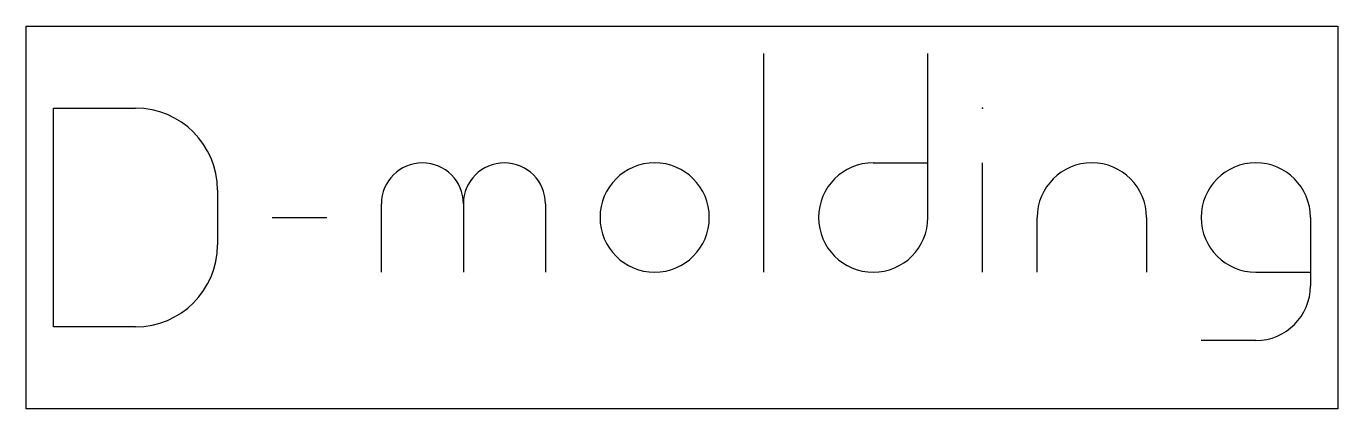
# Model space of a CAD drawing. Header units: inches. Extents: x -6 to 6, y -1.8 to 1.8.
import ezdxf

# ---------------------------------------------------------------- set-up
doc = ezdxf.new("R2010")
doc.units = ezdxf.units.IN
doc.header["$MEASUREMENT"] = 0
doc.layers.get('0').update_dxf_attribs({"lineweight": 25})

# ---------------------------------------------------------------- blocks, each defined once
blk = doc.blocks.new('D-molding text')
for p, q in [((0.75, -0.5), (0.75, 1.5)), ((2.25, 0), (2.25, 1.5)), ((-5.75, -1), (-5.75, 1)), ((-5.75, 1), (-5, 1)), ((-2.375, 0.5), (-2.375, 0.5)), ((-1.625, 0.5), (-1.625, 0.5)), ((-0.25, 0.5), (-0.25, 0.5)), ((1.75, 0.5), (2.25, 0.5)), ((2.75, -0.5), (2.75, 0.5)), ((3.75, 0.5), (3.75, 0.5)), ((5.25, 0.5), (5.25, 0.5)), ((-4.25, 0.25), (-4.25, -0.25)), ((-2.75, -0.5), (-2.75, 0.125)), ((-2, 0.125), (-2, -0.5)), ((-1.25, 0.125), (-1.25, -0.5)), ((-3.75, 0), (-3.25, 0)), ((-0.75, 0), (-0.75, 0)), ((0.25, 0), (0.25, 0)), ((1.25, 0), (1.25, 0)), ((3.25, -0.5), (3.25, 0)), ((4.25, 0), (4.25, -0.5)), ((4.75, 0), (4.75, 0)), ((5.75, 0), (5.75, -0.625)), ((-0.25, -0.5), (-0.25, -0.5)), ((1.75, -0.5), (1.75, -0.5)), ((5.25, -0.5), (5.75, -0.5)), ((-5, -1), (-5.75, -1)), ((5.25, -1.125), (4.75, -1.125))]:
    blk.add_line(p, q)
for centre, radius, start, end in [((-5, 0.25), 0.75, 0, 90), ((-2.375, 0.125), 0.375, 90, 180), ((-2.375, 0.125), 0.375, 0, 90), ((-1.625, 0.125), 0.375, 90, 180), ((-1.625, 0.125), 0.375, 0, 90), ((-0.25, 0), 0.5, 90, 180), ((-0.25, 0), 0.5, 0, 90), ((1.75, 0), 0.5, 90, 180), ((3.75, 0), 0.5, 90, 180), ((3.75, 0), 0.5, 0, 90), ((5.25, 0), 0.5, 90, 180), ((5.25, 0), 0.5, 0, 90), ((-0.25, 0), 0.5, 180, 270), ((-0.25, 0), 0.5, 270, 0), ((1.75, 0), 0.5, 180, 270), ((1.75, 0), 0.5, 270, 0), ((5.25, 0), 0.5, 180, 270), ((-5, -0.25), 0.75, 270, 0), ((5.25, -0.625), 0.5, 270, 0)]:
    blk.add_arc(centre, radius, start, end)
blk.add_point((2.75, 1))

msp = doc.modelspace()

# ---------------------------------------------------------------- linework, layer by layer
for p, q in [((-6, -1.75), (-6, 1.75)), ((-6, 1.75), (6, 1.75)), ((6, 1.75), (6, -1.75)), ((6, -1.75), (-6, -1.75))]:
    msp.add_line(p, q)

# ---------------------------------------------------------------- block references
msp.add_blockref('D-molding text', (0, 0))

doc.saveas('drawing.dxf')
